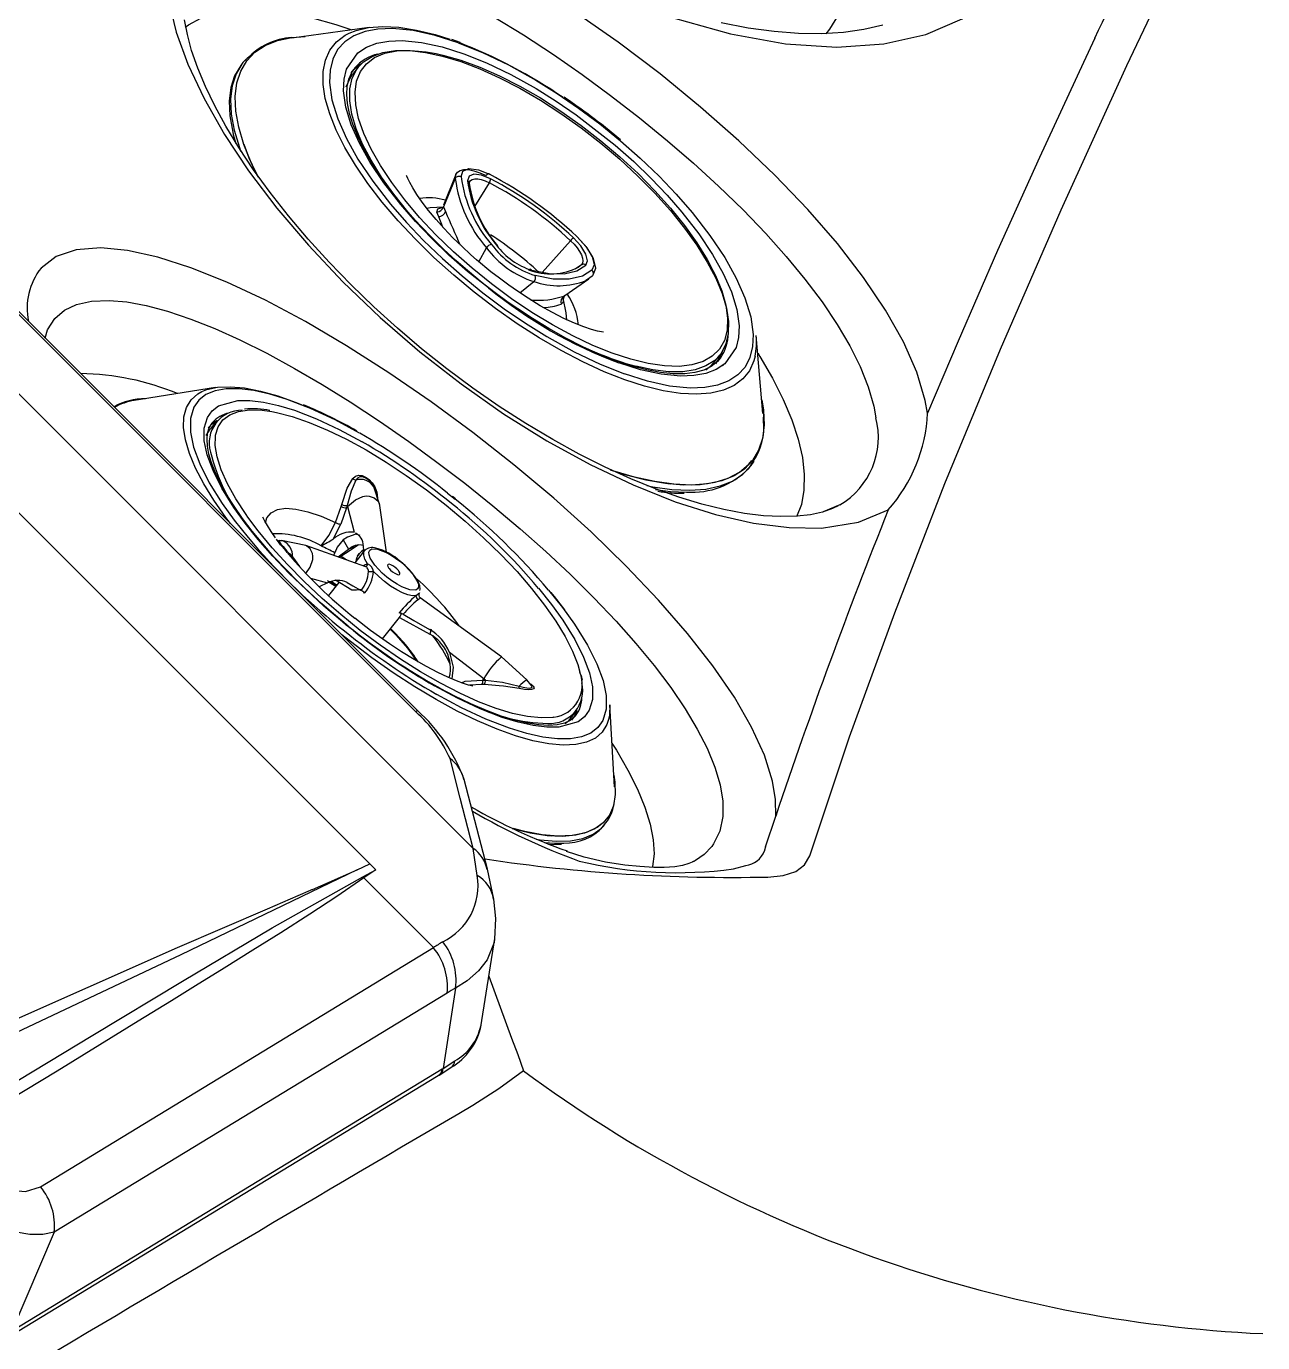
# Model space of a CAD drawing. Extents: x 527 to 611, y 788 to 934.
# Drawn here: x 539.34 to 545.67, y 809.12 to 815.85 of the extents above; entities that cross this region are included whole.
import ezdxf

# ---------------------------------------------------------------- set-up
doc = ezdxf.new("R2010")
doc.units = 0
doc.header["$MEASUREMENT"] = 0
for name, color, linetype in [('1', 4, 'Continuous'), ('BDIM_GREEN', 3, 'Continuous'), ('BDIM_YELLOW', 2, 'Continuous')]:
    doc.layers.add(name, color=color, linetype=linetype)

# ---------------------------------------------------------------- blocks, each defined once
blk = doc.blocks.new('2018 FLAIR')
at = {"layer": '1', "linetype": 'Continuous', "lineweight": 25}
for p, q in [((16.6083, 10.0429), (16.5236, 10.0077)), ((16.229, 8.2962), (16.2804, 8.4523)), ((15.9628, 8.3103), (15.9538, 8.2978)), ((16.2237, 8.2793), (16.2224, 8.2753)), ((16.229, 8.2962), (16.2235, 8.2794)), ((15.8702, 8.2258), (15.8554, 8.2183)), ((16.0641, 8.1835), (16.1272, 8.2008)), ((14.8141, 7.6345), (14.9295, 7.3182))]:
    blk.add_line(p, q, dxfattribs=at)
at = {"layer": '1', "linetype": 'Continuous', "lineweight": 25, "flags": 128}
for points in [[(12.4076, 16.2718), (12.4631, 15.9961), (12.5497, 15.7076), (12.6663, 15.4121), (12.8156, 15.1067), (12.994, 14.8002), (13.1983, 14.4986), (13.4285, 14.2032), (13.681, 13.9186), (13.9511, 13.6503), (14.2366, 13.401), (14.5343, 13.1728), (14.8384, 12.9701), (15.1463, 12.7948), (15.4545, 12.6483), (15.7568, 12.533), (16.0501, 12.4502), (16.331, 12.4001), (16.5936, 12.3831), (16.8327, 12.3995), (17.0476, 12.4478), (17.2334, 12.5268), (17.353, 12.6068), (17.4531, 12.7029)], [(16.8274, 12.4943), (16.7314, 12.4719), (16.6273, 12.4571), (16.5153, 12.4503), (16.3963, 12.4518), (16.2719, 12.4616), (16.1402, 12.48), (16.002, 12.5072)], [(16.483, 13.8729), (16.5291, 13.7644), (16.584, 13.6179), (16.6287, 13.4754), (16.663, 13.3375), (16.6868, 13.2049), (16.6999, 13.0783), (16.7023, 12.9581), (16.694, 12.8451), (16.6749, 12.7397), (16.6453, 12.6425), (16.6051, 12.5539), (16.5547, 12.4743), (16.5362, 12.4504)], [(17.0572, 10.5112), (17.0451, 10.5761), (17.0012, 10.7215), (16.9331, 10.8764), (16.8424, 11.0382), (16.7295, 11.206), (16.5962, 11.3783), (16.4452, 11.5521), (16.2757, 11.7287), (16.0914, 11.9044), (15.8962, 12.0763), (15.689, 12.2453), (15.4746, 12.4076), (15.2571, 12.5602)], [(13.1773, 12.6136), (13.2151, 12.4595), (13.2752, 12.2947), (13.3579, 12.1194), (13.4621, 11.9368), (13.5859, 11.7502), (13.7298, 11.5601), (13.8913, 11.3698), (14.0676, 11.1831), (14.2586, 11.0008), (14.4612, 10.8258), (14.6717, 10.6616), (14.8892, 10.5093), (15.1106, 10.3709), (15.3318, 10.2491), (15.5511, 10.145), (15.7658, 10.0595), (15.9719, 9.9943), (16.1671, 9.9501), (16.3494, 9.9268), (16.5153, 9.9248), (16.7035, 9.9542), (16.8561, 10.0182)], [(16.4542, 8.249), (16.6584, 8.8571), (16.8888, 9.4916), (17.1457, 10.1522), (17.4292, 10.8388), (17.7393, 11.5511), (18.076, 12.289), (18.439, 13.0523)], [(14.8393, 12.5381), (14.9914, 12.4446), (15.1441, 12.3445), (15.2911, 12.2425), (15.4366, 12.1357), (15.5839, 12.0217), (15.7275, 11.9043), (15.8606, 11.7893), (15.9884, 11.6726), (16.1133, 11.5513), (16.2305, 11.4295), (16.3346, 11.3131), (16.43, 11.1975), (16.5182, 11.0802), (16.5955, 10.965), (16.6593, 10.8562), (16.7118, 10.7509), (16.7534, 10.6466), (16.782, 10.5473), (16.7931, 10.4887)], [(16.5998, 10.0389), (16.5703, 10.0239), (16.5192, 10.0062), (16.4584, 9.993), (16.3877, 9.985), (16.3074, 9.983), (16.218, 9.9878), (16.1202, 9.9999), (16.0149, 10.0196), (15.9029, 10.0473), (15.7857, 10.0829), (15.6654, 10.1259), (15.5396, 10.177), (15.4095, 10.2362), (15.276, 10.3032), (15.1403, 10.3776), (15.0035, 10.4591), (14.8669, 10.5468), (14.7318, 10.6402), (14.5993, 10.7384), (14.4704, 10.8406), (14.3465, 10.9459), (14.2267, 11.0545), (14.1102, 11.1673), (13.9978, 11.2833), (13.8907, 11.4013), (13.7899, 11.5203), (13.6966, 11.6388), (13.6116, 11.7554), (13.5356, 11.8688), (13.4692, 11.9779), (13.4127, 12.0816), (13.365, 12.1807), (13.3256, 12.2756), (13.2948, 12.3649), (13.2727, 12.4471), (13.2588, 12.5212)], [(13.2615, 12.4838), (13.279, 12.4963), (13.342, 12.5303), (13.4151, 12.5549), (13.4977, 12.5698), (13.5893, 12.5749), (13.6893, 12.5702), (13.7968, 12.5557), (13.9113, 12.5315), (14.0318, 12.4978), (14.1139, 12.4707)], [(17.9118, 12.4277), (17.9118, 12.4277), (17.8537, 12.3045), (17.6285, 11.8184), (17.4147, 11.3432), (17.2125, 10.879), (17.0572, 10.5112)], [(16.2804, 8.4523), (16.2798, 8.5376), (16.2645, 8.6313), (16.2229, 8.7634), (16.1575, 8.9071), (16.0696, 9.0598), (15.9599, 9.22), (15.8299, 9.3866), (15.6821, 9.5567), (15.5167, 9.7303), (15.3366, 9.9047), (15.1454, 10.077), (14.9426, 10.2474), (14.7325, 10.4127), (14.5191, 10.57), (14.3027, 10.7188), (14.087, 10.8564), (13.8761, 10.9802), (13.6715, 11.089), (13.4753, 11.1813), (13.2913, 11.2552), (13.1218, 11.3093), (12.9673, 11.3435), (12.8306, 11.3569), (12.704, 11.3471), (12.6013, 11.3122), (12.5248, 11.253), (12.5248, 11.253)], [(12.5958, 10.9959), (12.6444, 11.0375), (12.706, 11.0668), (12.783, 11.0842), (12.8727, 11.0881), (12.9627, 11.0803), (13.0615, 11.0622), (13.1719, 11.0328), (13.2902, 10.9929), (13.4126, 10.9442), (13.541, 10.8864), (13.6786, 10.8178), (13.8206, 10.7408), (13.9619, 10.6584), (14.1056, 10.5692), (14.255, 10.4711), (14.4047, 10.3672), (14.5487, 10.2623), (14.6911, 10.1534), (14.8348, 10.0381), (14.9748, 9.9201), (15.1048, 9.805), (15.2293, 9.6888), (15.3507, 9.569), (15.4644, 9.4496), (15.5658, 9.3355), (15.6584, 9.2232), (15.7437, 9.1102), (15.8182, 9.0005), (15.8797, 8.8976), (15.9299, 8.7992), (15.9693, 8.7032), (15.996, 8.6133), (16.0099, 8.5289), (16.0103, 8.4515)], [(12.5457, 10.8958), (12.5585, 10.938), (12.5958, 10.9959)], [(12.5447, 10.8967), (12.5457, 10.9027), (12.5469, 10.9066)], [(16.1885, 10.8195), (16.1996, 10.8018), (16.2646, 10.6903), (16.3192, 10.5822), (16.363, 10.4782), (16.3957, 10.3792), (16.417, 10.2857), (16.4268, 10.1985), (16.4251, 10.1182), (16.4117, 10.0452), (16.3875, 9.9813)], [(15.4433, 8.8257), (15.4662, 8.7893), (15.5253, 8.6872), (15.574, 8.5898), (15.6119, 8.4977), (15.6387, 8.4116), (15.6543, 8.3321), (15.6586, 8.2597), (15.6514, 8.195), (15.6505, 8.1906)], [(16.0103, 8.4515), (15.995, 8.3758), (15.9628, 8.3103)], [(15.9539, 8.2978), (15.9146, 8.2571), (15.8702, 8.2258)], [(15.8451, 8.2138), (15.8364, 8.2098), (15.8043, 8.2007), (15.7648, 8.1943), (15.711, 8.1907), (15.6567, 8.1907), (15.5852, 8.1945), (15.5085, 8.2023), (15.4103, 8.2179), (15.3011, 8.2433), (15.211, 8.2726)], [(15.8658, 8.2233), (15.8618, 8.221), (15.8448, 8.214)], [(16.2398, 8.1415), (16.3194, 8.1492), (16.3826, 8.1701), (16.428, 8.2036), (16.4542, 8.249)], [(14.9295, 7.3183), (14.9617, 7.2342), (14.9915, 7.1511)], [(14.9915, 7.1509), (14.8659, 7.059), (14.733, 6.9744)]]:
    blk.add_lwpolyline(points, dxfattribs=at)
at = {"layer": '1', "linetype": 'Continuous', "lineweight": 25}
for centre, radius, start, end in [((-104.5779, 70.2165), 135.4373, 334.742808, 335.050057), ((12.7869, 11.0474), 0.3331, 141.86829, 191.50304), ((12.7114, 9.3872), 1.3267, 67.36287, 89.30084), ((16.2529, 10.5516), 0.8052, 318.51257, 357.12688), ((16.402, 10.3896), 0.4035, 300.74618, 14.21711), ((43.7977, -0.7755), 29.0233, 158.16728, 161.46122), ((16.2027, 11.0721), 2.9669, 240.113, 250.54034), ((16.4657, 11.4808), 3.4685, 239.97223, 249.945), ((16.1135, 8.3164), 0.1164, 276.76729, 339.3018), ((16.0533, 16.5897), 8.4502, 261.4364, 271.26445), ((15.7741, 10.2955), 2.1319, 256.494, 277.81822), ((19.092, 12.7007), 6.9003, 233.54017, 267.32491), ((210.7965, -327.9944), 388.1301, 120.341246, 120.741385)]:
    blk.add_arc(centre, radius, start, end, dxfattribs=at)
at = {"layer": 'BDIM_GREEN', "linetype": 'Continuous', "lineweight": 25}
for p, q in [((8.2879, 14.7339), (14.734, 8.2879)), ((8.9851, 14.4414), (14.4415, 8.9851)), ((14.4489, 8.9925), (8.9925, 14.4489)), ((8.2081, 14.205), (14.205, 8.2081)), ((14.2027, 12.4831), (13.807, 12.4277)), ((14.6666, 12.4065), (14.6246, 12.4218)), ((13.5785, 12.3238), (13.5569, 12.3036)), ((13.5743, 12.3233), (13.5569, 12.3036)), ((13.5569, 12.3036), (13.5492, 12.2938)), ((14.1468, 12.2797), (14.1177, 12.2432)), ((15.4866, 11.9083), (15.4106, 11.971)), ((13.5614, 11.8871), (13.5664, 11.8726)), ((14.6457, 11.7313), (14.5818, 11.5741)), ((14.6424, 11.7106), (14.5825, 11.566)), ((14.7138, 11.6877), (14.7168, 11.6961)), ((14.5575, 11.5151), (14.548, 11.5397)), ((14.5825, 11.566), (14.5924, 11.5417)), ((14.8124, 11.1521), (14.7601, 11.1929)), ((15.2026, 11.1125), (15.3254, 11.1989)), ((15.1982, 11.1062), (15.203, 11.1129)), ((15.1948, 11.0787), (15.1831, 11.0692)), ((16.2155, 10.5109), (16.1807, 10.9089)), ((15.966, 10.7722), (15.995, 10.8087)), ((15.9977, 10.7933), (15.9932, 10.7874)), ((16.0167, 10.7617), (16.0082, 10.7544)), ((13.4162, 10.6429), (13.0015, 10.5764)), ((16.2189, 10.473), (16.2193, 10.5123)), ((13.419, 10.4673), (13.3889, 10.4299)), ((13.3983, 10.4605), (13.4013, 10.4641)), ((16.1429, 10.2295), (16.1506, 10.2392)), ((16.1506, 10.2392), (16.1626, 10.2599)), ((14.224, 10.1381), (14.213, 10.1542)), ((14.256, 10.041), (14.2258, 10.1352)), ((15.7286, 10.1518), (15.7438, 10.1501)), ((14.0305, 9.9529), (14.059, 10.0341)), ((14.0859, 10.0287), (14.0569, 9.9449)), ((14.059, 10.0341), (14.0624, 10.0454)), ((14.0894, 10.0403), (14.0859, 10.0287)), ((14.0859, 10.0287), (14.0911, 10.0341)), ((14.0894, 10.0403), (14.0911, 10.0341)), ((14.0911, 10.0341), (14.1261, 9.9037)), ((14.2906, 9.8015), (14.2561, 10.0406)), ((14.6435, 10.0743), (14.6284, 10.0866)), ((14.0181, 9.8684), (14.0569, 9.9449)), ((13.7607, 9.8591), (13.7419, 9.8597)), ((13.8783, 9.8352), (13.7533, 9.8605)), ((14.1848, 9.727), (13.8785, 9.8352)), ((14.0697, 9.8639), (14.0958, 9.8172)), ((14.1304, 9.8293), (14.0958, 9.8172)), ((14.1304, 9.8293), (14.1467, 9.8388)), ((14.1714, 9.835), (14.174, 9.8042)), ((14.0222, 9.7844), (14.0264, 9.798)), ((14.0429, 9.7771), (14.0958, 9.8172)), ((14.0569, 9.7806), (14.0481, 9.7753)), ((14.1783, 9.8095), (14.1281, 9.747)), ((14.1494, 9.7943), (14.1412, 9.7815)), ((14.1885, 9.7285), (14.1885, 9.7278)), ((13.9896, 9.6447), (13.9471, 9.6243)), ((14.0477, 9.6471), (13.994, 9.5804)), ((14.0311, 9.6264), (13.9976, 9.6466)), ((14.0327, 9.635), (14.0091, 9.6493)), ((14.1144, 9.6066), (14.0294, 9.6581)), ((14.8781, 9.266), (14.4635, 9.5684)), ((14.1214, 9.4005), (14.085, 9.4293)), ((14.2702, 9.3583), (14.3581, 9.4677)), ((14.3577, 9.4679), (14.5127, 9.3826)), ((14.5187, 9.4078), (14.5127, 9.3826)), ((14.7881, 9.1543), (14.6128, 9.2894)), ((15.0074, 9.1496), (14.8781, 9.266)), ((14.7836, 9.1479), (14.7881, 9.1543)), ((14.7964, 9.1478), (14.7881, 9.1543)), ((15.031, 9.1217), (15.0074, 9.1496)), ((15.292, 9.1479), (15.2875, 9.1717)), ((14.6933, 9.1416), (14.7836, 9.1479)), ((14.7911, 9.1256), (14.7787, 9.1257)), ((14.7836, 9.1479), (14.7964, 9.1478)), ((15.4561, 8.6028), (15.432, 9.022)), ((14.4463, 8.9899), (14.4468, 8.9904)), ((15.2298, 8.9497), (15.2599, 8.9871)), ((14.8064, 8.1818), (14.6881, 8.64)), ((15.3987, 8.3995), (15.4067, 8.4095)), ((15.4023, 8.4042), (15.4067, 8.4095)), ((15.1191, 8.3536), (15.1358, 8.3524)), ((14.7547, 8.1495), (14.734, 8.2879)), ((14.141, 8.1788), (14.205, 8.2081)), ((14.205, 8.2081), (14.2357, 8.1774)), ((14.1703, 8.1417), (14.2357, 8.1774)), ((14.2357, 8.1774), (14.1741, 8.1371)), ((14.8393, 8.0281), (14.8066, 8.1809)), ((14.5307, 7.7805), (14.1741, 8.1371)), ((14.7731, 7.3767), (14.8448, 7.8275)), ((12.5222, 6.5586), (14.5307, 7.7805)), ((14.6007, 7.5487), (12.5922, 6.3268)), ((14.6436, 7.5736), (14.5804, 7.1638)), ((14.5804, 7.1638), (14.6393, 7.2016)), ((12.3866, 5.8291), (14.5759, 7.161)), ((14.5597, 7.1296), (14.6198, 7.1679)), ((14.5759, 7.161), (14.5804, 7.1638)), ((12.3657, 5.7949), (14.555, 7.1268)), ((14.5551, 7.1268), (14.5597, 7.1296)), ((12.5922, 6.3268), (12.3775, 5.8236))]:
    blk.add_line(p, q, dxfattribs=at)
at = {"layer": 'BDIM_GREEN', "linetype": 'Continuous', "lineweight": 25, "flags": 128}
for points in [[(14.6578, 12.4048), (14.5397, 12.442), (14.4264, 12.4666), (14.3208, 12.477), (14.247, 12.4744), (14.1817, 12.4625), (14.1245, 12.4408), (14.0775, 12.4097), (14.0411, 12.3696), (14.0159, 12.3209), (14.0021, 12.2653), (13.9994, 12.2025), (14.0121, 12.1126), (14.0415, 12.0164), (14.0857, 11.9161), (14.1448, 11.8105), (14.2202, 11.6977), (14.312, 11.5795), (14.3927, 11.4868), (14.4805, 11.3947), (14.5764, 11.3025), (14.6778, 11.213), (14.7834, 11.1272), (14.8923, 11.0459), (15.0008, 10.9717), (15.1102, 10.9034), (15.2495, 10.8258), (15.3825, 10.7621), (15.5068, 10.7124)], [(14.0998, 12.4536), (14.1351, 12.4677), (14.1995, 12.4827), (14.2728, 12.488), (14.3544, 12.4837), (14.4434, 12.4698), (14.5388, 12.4465), (14.6149, 12.4226)], [(13.6325, 11.7235), (13.5994, 11.7923), (13.562, 11.8853), (13.5358, 11.9732), (13.521, 12.0553), (13.5177, 12.1309), (13.5259, 12.1994), (13.5456, 12.2601), (13.5765, 12.3125), (13.6185, 12.3562), (13.6712, 12.3908), (13.7341, 12.416), (13.8067, 12.4317), (13.8753, 12.4373)], [(14.6578, 12.4048), (14.7822, 12.355), (14.9151, 12.2913), (15.0545, 12.2138), (15.1638, 12.1455), (15.2724, 12.0712), (15.3812, 11.99), (15.4869, 11.9042), (15.5882, 11.8146), (15.6842, 11.7224), (15.772, 11.6304), (15.8527, 11.5377), (15.9444, 11.4194), (16.0199, 11.3067), (16.0789, 11.2011), (16.1232, 11.1008), (16.1526, 11.0045), (16.1652, 10.9147), (16.1625, 10.8519), (16.1488, 10.7963), (16.1235, 10.7475), (16.0872, 10.7074), (16.0402, 10.6764), (15.983, 10.6547), (15.9177, 10.6428), (15.8439, 10.6402), (15.7382, 10.6505), (15.6249, 10.6752), (15.5068, 10.7124)], [(14.1468, 12.2797), (14.1731, 12.3067), (14.2178, 12.3354), (14.2725, 12.3548), (14.3366, 12.3647), (14.4093, 12.365), (14.4897, 12.3557), (14.577, 12.3368), (14.67, 12.3087), (14.7678, 12.2716), (14.8691, 12.2259), (14.9727, 12.1723), (15.0776, 12.1113), (15.1823, 12.0437), (15.2857, 11.9702), (15.3867, 11.8917), (15.4839, 11.8091), (15.5762, 11.7235), (15.6627, 11.6357), (15.7422, 11.5469), (15.8138, 11.458), (15.8768, 11.3701), (15.9302, 11.2843), (15.9736, 11.2015), (16.0065, 11.1228), (16.0283, 11.049), (16.0389, 10.981), (16.0382, 10.9196), (16.0262, 10.8655), (16.0029, 10.8194), (15.995, 10.8087)], [(14.5446, 12.3496), (14.5793, 12.3417), (14.6714, 12.3153), (14.7684, 12.2797), (14.8693, 12.2353), (14.9727, 12.1828), (15.0774, 12.1226), (15.1822, 12.0556), (15.2858, 11.9825), (15.3869, 11.9043), (15.4844, 11.822), (15.5769, 11.7364), (15.6634, 11.6486), (15.7429, 11.5598), (15.8144, 11.4709), (15.8769, 11.3831), (15.9299, 11.2974), (15.9597, 11.2415)], [(14.6861, 12.3484), (14.8022, 12.302), (14.9262, 12.2425), (15.0563, 12.1702), (15.1584, 12.1064), (15.2597, 12.0371), (15.4599, 11.8811), (15.5545, 11.7976), (15.6441, 11.7115), (15.726, 11.6256), (15.8014, 11.5391), (15.887, 11.4287), (15.9575, 11.3235), (16.0126, 11.2249), (16.0539, 11.1313), (16.0813, 11.0414), (16.0931, 10.9576), (16.0906, 10.8989), (16.0778, 10.8471), (16.0203, 10.7641), (15.9764, 10.7351), (15.923, 10.7149), (15.8621, 10.7037), (15.7932, 10.7013), (15.6946, 10.711), (15.5888, 10.734), (15.4786, 10.7687)], [(13.5492, 12.2938), (13.5455, 12.2891), (13.5143, 12.2364), (13.4945, 12.1754), (13.4863, 12.1065), (13.4896, 12.0305), (13.5045, 11.9479), (13.5075, 11.9361)], [(14.0843, 12.1798), (14.1066, 12.2276), (14.1177, 12.2432)], [(14.7798, 11.1785), (14.6823, 11.2595), (14.6446, 11.2927), (14.5838, 11.3487), (14.5237, 11.4074), (14.4629, 11.4706), (14.4037, 11.5364), (14.3476, 11.6037), (14.2956, 11.6715), (14.2484, 11.7388), (14.2069, 11.8049), (14.1712, 11.869), (14.1419, 11.9304), (14.1189, 11.9886), (14.1024, 12.0432), (14.0922, 12.0936), (14.0882, 12.1397), (14.0902, 12.1815), (14.0982, 12.2192), (14.113, 12.2533), (14.1286, 12.274)], [(13.5664, 11.8726), (13.5877, 11.8161), (13.6273, 11.7287)], [(15.3997, 10.9253), (15.4, 10.9253), (15.3901, 10.9268), (15.3698, 10.9311), (15.3396, 10.9395), (15.3001, 10.9528), (15.2526, 10.9716), (15.1982, 10.9962), (15.1388, 11.0263), (15.0765, 11.0612), (15.0149, 11.0989), (14.9597, 11.1353), (14.9169, 11.1652), (14.8678, 11.2014), (14.8247, 11.2349), (14.751, 11.296), (14.7219, 11.3217), (14.6756, 11.3645), (14.6304, 11.4087), (14.5858, 11.4553), (14.544, 11.5022), (14.5062, 11.5479), (14.4734, 11.5909), (14.4463, 11.63), (14.4251, 11.6637), (14.4098, 11.6912), (14.3999, 11.7114), (14.3949, 11.7235), (14.3938, 11.7265)], [(14.6457, 11.7313), (14.6532, 11.7429), (14.6671, 11.7523), (14.6862, 11.7569), (14.7099, 11.7564), (14.7374, 11.7509), (14.7679, 11.7405), (14.8003, 11.7256)], [(14.6721, 11.7191), (14.6814, 11.7479), (14.7124, 11.7615), (14.7611, 11.7555), (14.817, 11.7328)], [(14.8224, 11.7101), (14.7773, 11.7283), (14.738, 11.7332), (14.713, 11.7222), (14.7056, 11.699)], [(14.8003, 11.7256), (14.8028, 11.7292), (14.8054, 11.7322), (14.808, 11.7345), (14.8106, 11.736), (14.8128, 11.7366), (14.8147, 11.7362), (14.8161, 11.7349), (14.817, 11.7328)], [(14.5822, 11.5638), (14.5146, 11.5607), (14.4978, 11.5575)], [(15.2315, 11.3933), (15.2497, 11.3749), (15.2654, 11.3562), (15.2782, 11.3379), (15.2875, 11.3204), (15.2932, 11.3044), (15.2951, 11.2904), (15.293, 11.2787), (15.2871, 11.2699)], [(15.31, 11.2682), (15.319, 11.2904), (15.3105, 11.3251), (15.2846, 11.3668), (15.2474, 11.4071)], [(15.2637, 11.4144), (15.3097, 11.3644), (15.3419, 11.3127), (15.3524, 11.2696), (15.3413, 11.2422)], [(15.3475, 11.2194), (15.3605, 11.2534), (15.3495, 11.3015), (15.3165, 11.3574), (15.2662, 11.4137)], [(15.0332, 11.2419), (15.1217, 11.2254), (15.1996, 11.2242), (15.2631, 11.2388), (15.31, 11.2682)], [(15.3413, 11.2422), (15.292, 11.2113), (15.2252, 11.1959), (15.1434, 11.1972), (15.0503, 11.2146)], [(15.9959, 10.7931), (15.9827, 10.7756), (15.9506, 10.75), (15.9122, 10.7316), (15.8673, 10.7193), (15.8155, 10.713), (15.7569, 10.713), (15.692, 10.7195), (15.6212, 10.7327), (15.5452, 10.7526), (15.4649, 10.7791), (15.381, 10.8121), (15.2947, 10.851), (15.2073, 10.8954), (15.1203, 10.9441), (15.0372, 10.9949), (14.9618, 11.0444), (14.9068, 11.0828), (14.8457, 11.1275), (14.7798, 11.1785)], [(15.3417, 11.2122), (15.3185, 11.1943), (15.3105, 11.1896)], [(15.212, 10.9871), (15.2095, 11.0239), (15.1934, 11.0999)], [(15.966, 10.7722), (15.9424, 10.7476), (15.9225, 10.7323)], [(15.9752, 10.7648), (15.9985, 10.8024), (16.0087, 10.8284)], [(13.3476, 10.6223), (13.3721, 10.6322), (13.4273, 10.6444), (13.4918, 10.6473), (13.565, 10.6408), (13.6462, 10.6249), (13.7346, 10.5998), (13.8292, 10.5659), (13.8549, 10.5556)], [(16.2095, 10.5796), (16.2179, 10.5268), (16.2212, 10.4512), (16.213, 10.3828), (16.1933, 10.3221), (16.1623, 10.2697), (16.1203, 10.226), (16.0676, 10.1913), (16.0047, 10.1661), (15.9322, 10.1505), (15.8505, 10.1446), (15.7605, 10.1485), (15.6629, 10.1621), (15.5585, 10.1853), (15.4482, 10.218), (15.4407, 10.2205)], [(13.7043, 10.5198), (13.7279, 10.5153), (13.8086, 10.4944), (13.8958, 10.4644), (13.9887, 10.4256), (14.0859, 10.3785), (14.1863, 10.3237), (14.2887, 10.2618), (14.3919, 10.1936), (14.4946, 10.1199), (14.5955, 10.0417), (14.6935, 9.9597), (14.7873, 9.8752), (14.8758, 9.789), (14.958, 9.7022), (15.0328, 9.616), (15.0993, 9.5312), (15.1567, 9.449), (15.2044, 9.3704), (15.2417, 9.2962), (15.2682, 9.2275), (15.279, 9.1879)], [(13.3695, 10.397), (13.3769, 10.4121), (13.3889, 10.4299)], [(14.0953, 9.4235), (13.9973, 9.5051), (13.9594, 9.5383), (13.8982, 9.594), (13.8375, 9.652), (13.7758, 9.714), (13.7156, 9.7783), (13.6581, 9.8436), (13.6044, 9.9089), (13.5554, 9.9734), (13.5117, 10.0362), (13.4736, 10.0966), (13.4417, 10.154), (13.4159, 10.2078), (13.3964, 10.2576), (13.3829, 10.3029), (13.3753, 10.3436), (13.3732, 10.3794), (13.3762, 10.4104), (13.3844, 10.4373), (13.3991, 10.4614), (13.4009, 10.4629)], [(13.4245, 10.4738), (13.3945, 10.4529), (13.3797, 10.4373)], [(13.5823, 9.9804), (13.573, 9.9936), (13.5203, 10.0741), (13.4778, 10.1507), (13.4459, 10.2222), (13.4249, 10.2879), (13.4152, 10.347), (13.4158, 10.3903)], [(15.4338, 10.2222), (15.5092, 10.1985), (15.616, 10.1712), (15.7164, 10.1534), (15.8096, 10.1454), (15.8948, 10.1471), (15.9712, 10.1585), (16.0382, 10.1796), (16.0953, 10.2102), (16.1418, 10.2499), (16.1586, 10.2699)], [(16.1506, 10.2392), (16.1543, 10.244), (16.17, 10.2671)], [(14.0624, 10.0454), (14.0901, 10.1285), (14.1183, 10.1786)], [(14.1345, 10.1701), (14.1107, 10.1134), (14.0894, 10.0403)], [(14.1183, 10.1786), (14.133, 10.1905), (14.1492, 10.1952), (14.166, 10.1934), (14.1841, 10.1856), (14.2019, 10.173), (14.2174, 10.1564), (14.2309, 10.1346), (14.2408, 10.1088)], [(14.2183, 10.1464), (14.2158, 10.1508), (14.214, 10.153)], [(13.723, 9.8755), (13.7004, 9.908), (13.6819, 9.9372), (13.6693, 9.9593), (13.662, 9.9736), (13.6594, 9.9796), (13.6596, 9.9791)], [(15.1456, 8.9579), (15.141, 8.9573), (15.0809, 8.9544), (15.0119, 8.9612), (14.9348, 8.9774), (14.8507, 9.0028), (14.7605, 9.0373), (14.6654, 9.0803), (14.5664, 9.1313), (14.4648, 9.1898), (14.3619, 9.2549), (14.2588, 9.3259), (14.1568, 9.402), (14.0572, 9.4822), (13.9612, 9.5656), (13.8699, 9.6511), (13.7844, 9.7377), (13.7058, 9.8244), (13.635, 9.91)], [(13.9565, 9.8339), (13.9966, 9.887), (14.0305, 9.9529)], [(14.1568, 9.8861), (14.1334, 9.893), (14.0919, 9.8787), (14.0697, 9.8639)], [(13.749, 9.8398), (13.7384, 9.8536), (13.7315, 9.8632), (13.728, 9.8685), (13.728, 9.8684)], [(13.7424, 9.8611), (13.7389, 9.8602), (13.7386, 9.859)], [(13.7422, 9.861), (13.7419, 9.861), (13.7419, 9.8597)], [(13.7606, 9.8588), (13.7577, 9.8599), (13.7447, 9.8602)], [(13.749, 9.8398), (13.7517, 9.8381), (13.7554, 9.8376)], [(14.0697, 9.8639), (14.0388, 9.8271), (14.0264, 9.798)], [(14.0569, 9.7806), (14.1057, 9.8116), (14.1304, 9.8293)], [(14.0958, 9.8172), (14.1149, 9.8299), (14.1329, 9.8379), (14.1492, 9.8412), (14.1634, 9.8397), (14.1706, 9.8365)], [(14.1758, 9.8147), (14.1644, 9.8066), (14.1504, 9.7929)], [(14.4108, 9.6083), (14.3695, 9.6237), (14.3446, 9.6373), (14.3184, 9.6544), (14.2927, 9.674), (14.2689, 9.6947), (14.2316, 9.7347), (14.2079, 9.7717), (14.202, 9.7884), (14.2013, 9.8023), (14.2059, 9.8124), (14.2155, 9.8182), (14.2451, 9.8175)], [(14.2451, 9.8175), (14.2864, 9.8021), (14.3113, 9.7885), (14.3375, 9.7714), (14.3633, 9.7519), (14.387, 9.7311), (14.4243, 9.6911), (14.448, 9.6541), (14.4539, 9.6374), (14.4547, 9.6235), (14.45, 9.6134), (14.4404, 9.6076), (14.4108, 9.6083)], [(14.4612, 9.6052), (14.463, 9.6117), (14.4608, 9.6301), (14.4511, 9.6543), (14.4365, 9.6776), (14.4206, 9.698), (14.4054, 9.7147), (14.3859, 9.7338), (14.3616, 9.7547)], [(14.4415, 9.5796), (14.4234, 9.5786), (14.4002, 9.5833), (14.3729, 9.5935), (14.3428, 9.6088), (14.3115, 9.6285), (14.2804, 9.6515), (14.2511, 9.6768), (14.2249, 9.7032)], [(14.3039, 9.7184), (14.3121, 9.7094), (14.3221, 9.7008), (14.3328, 9.6936), (14.3429, 9.6886), (14.3513, 9.6863), (14.3571, 9.687), (14.3596, 9.6906), (14.3586, 9.6968), (14.3541, 9.7047), (14.352, 9.7075), (14.3438, 9.7164), (14.3338, 9.725), (14.3232, 9.7322), (14.313, 9.7372), (14.3046, 9.7395), (14.2988, 9.7388), (14.2963, 9.7352), (14.2973, 9.729), (14.3018, 9.7211), (14.3039, 9.7184)], [(14.0902, 9.6467), (14.1192, 9.6301), (14.1614, 9.6064)], [(14.4415, 9.5796), (14.4493, 9.5858), (14.4543, 9.5901), (14.4572, 9.5921), (14.4572, 9.5921)], [(15.203, 9.5068), (15.1495, 9.5757), (15.1329, 9.5954)], [(14.732, 9.1172), (14.7321, 9.1172), (14.7267, 9.1182), (14.7108, 9.1222), (14.6848, 9.1303), (14.6492, 9.1434), (14.6049, 9.1621), (14.5529, 9.1867), (14.4948, 9.217), (14.4324, 9.2526), (14.3682, 9.2922), (14.3066, 9.3329), (14.2549, 9.369), (14.2096, 9.4021), (14.1285, 9.4649)], [(14.3762, 9.4839), (14.4306, 9.4526), (14.5103, 9.4072)], [(14.6128, 9.2894), (14.6308, 9.2136), (14.6252, 9.1535)], [(15.2571, 8.9648), (15.257, 8.9646), (15.2298, 8.9414), (15.2002, 8.9281), (15.1638, 8.9196), (15.1201, 8.9164), (15.0692, 8.9189), (15.0114, 8.9275), (14.9472, 8.9425), (14.8771, 8.9639), (14.802, 8.9917), (14.7226, 9.0257), (14.64, 9.0656), (14.5647, 9.1057)], [(14.7964, 9.1478), (14.8837, 9.1376), (14.9685, 9.1174)], [(14.9693, 9.1045), (14.8893, 9.1175), (14.8673, 9.1193)], [(15.432, 9.022), (15.43, 8.969), (15.4257, 8.9471)], [(15.2298, 8.9497), (15.2142, 8.9334), (15.2035, 8.9248)], [(15.239, 8.9423), (15.2522, 8.962), (15.265, 8.9939)], [(14.734, 8.2879), (14.6676, 8.5446), (14.6155, 8.7464)], [(15.4527, 8.6612), (15.458, 8.6266), (15.4601, 8.5624), (15.4509, 8.5058), (15.4304, 8.4575), (15.3988, 8.4178), (15.3564, 8.387), (15.3036, 8.3655), (15.2408, 8.3533), (15.1684, 8.3507), (15.0873, 8.3577), (14.998, 8.374), (14.9377, 8.3892)], [(14.9328, 8.39), (15.0255, 8.3677), (15.112, 8.3545), (15.1901, 8.3508), (15.2592, 8.3566), (15.3187, 8.3718), (15.368, 8.3964), (15.3917, 8.4148)], [(15.1237, 8.3089), (15.1448, 8.3076), (15.1847, 8.3089)], [(12.3078, 7.3758), (13.2221, 7.7805), (13.682, 7.9789), (13.8386, 8.0464), (13.9015, 8.0735), (13.9099, 8.0772), (13.9107, 8.0775), (13.9111, 8.0777), (13.9114, 8.0778), (13.912, 8.0781), (14.1409, 8.1789)], [(12.3328, 7.0566), (12.7902, 7.3335), (13.2476, 7.6092), (13.7055, 7.8818), (14.1703, 8.1417)], [(14.1411, 8.1786), (13.2398, 7.7438), (12.3349, 7.3164)], [(14.1741, 8.1371), (14.0376, 8.0426), (13.8989, 7.9518), (13.7498, 7.8566), (13.6079, 7.7673), (13.4609, 7.6756), (13.3147, 7.585), (13.1921, 7.5093), (13.0213, 7.4042), (12.8261, 7.2843), (12.6065, 7.1497), (12.3624, 7.0004)], [(14.8444, 7.8247), (14.8499, 7.9289), (14.8391, 8.0289)], [(12.1785, 6.6497), (12.2626, 6.5836), (12.3553, 6.5432), (12.4456, 6.5343), (12.5222, 6.5586)], [(12.5922, 6.3268), (12.5337, 6.3147), (12.4675, 6.3152), (12.397, 6.3265), (12.3243, 6.3472), (12.1783, 6.4133), (12.0381, 6.5093)]]:
    blk.add_lwpolyline(points, dxfattribs=at)
at = {"layer": 'BDIM_GREEN', "linetype": 'Continuous', "lineweight": 25}
for centre, radius, start, end in [((13.8322, 12.0825), 0.35, 94.1909, 136.44178), ((13.7057, 9.9538), 2.6318, 55.58039, 68.78308), ((14.2632, 12.1261), 0.1986, 120.35519, 141.20376), ((13.421, 9.4778), 3.1897, 51.41026, 56.13524), ((14.7956, 12.3234), 1.3091, 199.46615, 207.44203), ((14.6611, 11.7013), 0.0209, 58.16805, 153.45437), ((15.3189, 11.8025), 0.6827, 187.72985, 220.74533), ((15.3337, 11.8089), 0.6676, 187.73035, 220.74483), ((14.7901, 11.7076), 0.0324, 324.85151, 4.2743), ((13.8821, 9.9485), 2.0144, 46.69606, 62.34651), ((13.9328, 10.0123), 1.9167, 46.69606, 62.34651), ((15.3351, 11.7844), 0.6353, 187.73035, 220.74483), ((15.3257, 11.7709), 0.6175, 187.7466, 220.87139), ((13.9481, 10.0315), 1.8712, 46.69649, 62.34607), ((14.5447, 11.5799), 0.0403, 274.76771, 339.94585), ((14.5536, 11.5565), 0.0416, 275.39309, 339.21533), ((14.8292, 11.3417), 0.0314, 92.37833, 151.17532), ((15.1918, 11.6483), 0.4562, 217.10025, 251.94232), ((15.1472, 11.5917), 0.3679, 217.10025, 251.94232), ((15.2804, 11.3532), 0.0632, 121.45586, 140.70488), ((15.1988, 11.6574), 0.498, 217.12237, 251.92019), ((15.1295, 11.535), 0.3119, 248.82446, 297.2551), ((15.0243, 11.237), 0.0101, 29.2424, 107.13463), ((15.2974, 11.254), 0.0189, 48.45085, 123.20771), ((15.0279, 11.2032), 0.0252, 310.37206, 26.86887), ((15.3321, 11.2258), 0.0167, 305.22681, 337.17451), ((15.2205, 11.0785), 0.0386, 125.32565, 193.98833), ((15.8198, 10.8744), 0.3626, 348.56476, 5.46587), ((13.0557, 10.2612), 0.3245, 89.36888, 119.25883), ((13.0458, 10.2812), 0.2985, 98.5207, 119.26723), ((13.5523, 10.3593), 0.1679, 89.6547, 195.95527), ((13.6052, 10.1118), 0.4229, 77.70526, 95.38015), ((13.0038, 8.4558), 2.2692, 59.96297, 67.65002), ((15.9083, 10.4411), 0.3122, 324.52933, 5.86299), ((12.4351, 7.406), 3.4605, 51.22104, 60.22326), ((15.8519, 10.5154), 0.4079, 266.16902, 315.51397), ((14.1368, 10.1941), 0.0241, 219.83841, 264.60667), ((14.2395, 10.1155), 0.00678, 192.17983, 281.04319), ((15.8017, 10.8052), 0.7026, 259.89274, 270.93992), ((14.0796, 10.0666), 0.0384, 237.53206, 279.42361), ((14.0824, 10.077), 0.0373, 237.58381, 280.74516), ((12.6997, 7.6297), 3.0915, 39.99608, 51.52788), ((12.563, 7.4597), 3.3389, 40.04263, 51.48559), ((14.1112, 9.7667), 0.1379, 83.79803, 132.47794), ((14.0578, 9.9951), 0.0502, 237.08882, 269.0263), ((14.1009, 9.8363), 0.0705, 358.88815, 62.76469), ((16.0999, 11.9789), 3.279, 220.61229, 231.88434), ((15.6105, 11.3369), 2.3888, 218.80728, 220.05378), ((14.6101, 10.5632), 1.1212, 220.32615, 224.45941), ((13.0644, 11.4991), 1.8892, 298.18044, 300.32075), ((13.429, 8.722), 1.2306, 60.96122, 64.61894), ((14.2176, 9.7736), 0.0522, 68.25535, 136.84615), ((14.1619, 9.5345), 0.2972, 47.80576, 75.39145), ((15.6345, 11.3687), 2.4274, 220.26434, 231.65491), ((14.2172, 9.7409), 0.0847, 142.04751, 171.21132), ((14.0386, 9.7088), 0.1599, 320.15349, 357.61614), ((14.1793, 9.71), 0.0178, 40.65568, 93.76735), ((14.0348, 9.7182), 0.1906, 318.8501, 355.46703), ((14.1707, 9.692), 0.0553, 11.67311, 65.09797), ((14.2026, 9.9488), 0.2467, 269.01894, 275.1879), ((14.042, 9.5404), 0.1166, 65.58001, 116.68344), ((14.105, 9.5185), 0.1045, 45.34195, 57.32148), ((14.9344, 9.0141), 0.7502, 131.06982, 140.46387), ((14.7602, 9.1679), 0.4973, 128.35982, 140.545), ((14.4681, 9.5786), 0.0265, 177.78771, 231.57155), ((14.4743, 9.5837), 0.0187, 145.42606, 235.00447), ((14.3472, 9.4379), 0.0544, 57.75205, 80.83852), ((16.1732, 11.9872), 3.3, 230.974, 240.82866), ((13.6365, 8.7053), 0.9767, 33.23537, 46.22582), ((14.3899, 9.1989), 0.2406, 22.09334, 59.9662), ((14.4166, 9.2059), 0.2011, 347.94005, 61.46916), ((14.7549, 9.1427), 0.0292, 324.45729, 10.2331), ((14.7667, 9.1431), 0.03, 324.24072, 8.85177), ((14.9954, 9.1125), 0.0273, 169.69521, 197.06335), ((15.1253, 9.0948), 0.1685, 266.86938, 13.66089), ((13.9653, 8.4551), 0.7125, 24.1311, 48.05561), ((13.8463, 8.3263), 0.8983, 20.37647, 47.86952), ((15.25, 8.5438), 0.2056, 317.09641, 352.68515), ((15.2034, 8.5815), 0.267, 268.65005, 317.03759), ((14.3086, 8.2519), 0.1769, 218.54705, 220.4841), ((14.4409, 8.0971), 0.3181, 295.61023, 9.48431), ((14.3357, 7.6161), 0.3108, 352.14511, 38.65156), ((14.2884, 7.5808), 0.3139, 354.12798, 39.489), ((14.4604, 7.445), 0.3197, 299.89648, 349.04426), ((12.28, 6.359), 0.3139, 354.12798, 39.489)]:
    blk.add_arc(centre, radius, start, end, dxfattribs=at)
for centre, major_axis, ratio, start_param, end_param in [((14.2005, 9.5544), (0.2179, -0.0069), 0.24783, 1.760824, 1.984917), ((14.2005, 9.5544), (0.1603, -0.0808), 0.625815, 6.225566, 6.449659), ((14.2557, 6.0555), (0.9507, 1.8507), 0.433377, 0.607543, 0.647072), ((14.4507, 5.9488), (0.7368, 1.6949), 0.480619, 0.558719, 0.598248)]:
    blk.add_ellipse(centre, major_axis=major_axis, ratio=ratio, start_param=start_param, end_param=end_param, dxfattribs=at)
at = {"layer": 'BDIM_YELLOW', "linetype": 'Continuous', "lineweight": 25}
for p, q in [((13.5075, 11.9361), (13.5205, 11.8906)), ((14.7424, 11.5688), (14.8166, 11.689)), ((14.5842, 11.5731), (14.5825, 11.566)), ((14.5796, 11.4623), (14.5575, 11.5151)), ((15.2315, 11.3933), (15.087, 11.2301)), ((14.7632, 11.286), (14.8017, 11.3569)), ((15.2871, 11.2699), (15.2555, 11.2477)), ((15.2871, 11.2699), (15.2723, 11.2578)), ((14.972, 11.1272), (15.0442, 11.184)), ((15.1982, 11.11), (15.2021, 11.1132)), ((14.2408, 10.1088), (14.2443, 10.0775)), ((14.6025, 10.1037), (14.6422, 10.0722)), ((13.635, 9.91), (13.5823, 9.9804)), ((14.1758, 9.8147), (14.1667, 9.795)), ((13.9016, 9.6691), (13.9896, 9.6447)), ((14.6736, 9.1344), (14.6933, 9.1416)), ((14.7787, 9.1257), (14.7147, 9.1212)), ((14.8673, 9.1193), (14.7911, 9.1256)), ((14.4415, 8.9851), (14.4463, 8.9899))]:
    blk.add_line(p, q, dxfattribs=at)
at = {"layer": 'BDIM_YELLOW', "linetype": 'Continuous', "lineweight": 25, "flags": 128}
for points in [[(16.1751, 10.8025), (16.1691, 10.7798), (16.1462, 10.729), (16.1123, 10.6866), (16.0677, 10.653), (16.013, 10.6286), (15.9486, 10.6137), (15.8753, 10.6083), (15.7937, 10.6126), (15.7047, 10.6265), (15.6093, 10.6499), (15.5084, 10.6824), (15.403, 10.7239), (15.2942, 10.7738), (15.1832, 10.8316), (15.0711, 10.8968), (14.959, 10.9687), (14.848, 11.0465), (14.7394, 11.1295), (14.6343, 11.2168), (14.5336, 11.3075), (14.4385, 11.4006), (14.3499, 11.4953), (14.2687, 11.5905), (14.1958, 11.6852), (14.1319, 11.7786), (14.0777, 11.8696), (14.0337, 11.9573), (14.0004, 12.0408), (13.9781, 12.1193), (13.967, 12.1918), (13.9673, 12.2578), (13.979, 12.3165), (14.0019, 12.3673), (14.0358, 12.4098), (14.0803, 12.4433), (14.0998, 12.4536)], [(14.7601, 11.1929), (14.7047, 11.236), (14.6101, 11.3196), (14.5205, 11.4057), (14.4386, 11.4915), (14.3633, 11.5781), (14.2776, 11.6884), (14.2072, 11.7937), (14.1521, 11.8923), (14.1108, 11.9859), (14.0833, 12.0757), (14.0715, 12.1596), (14.0741, 12.2182), (14.0869, 12.2701), (14.1444, 12.3531), (14.1882, 12.3821), (14.2416, 12.4023), (14.3026, 12.4134), (14.3715, 12.4158), (14.4701, 12.4062), (14.5759, 12.3832), (14.6861, 12.3484)], [(14.2596, 11.7768), (14.2118, 11.861), (14.1745, 11.9416), (14.1483, 12.0175), (14.1333, 12.0878), (14.1299, 12.1517), (14.1381, 12.2084), (14.1577, 12.2572), (14.1885, 12.2975), (14.2302, 12.3288), (14.2822, 12.3508), (14.3439, 12.3632), (14.4146, 12.3658), (14.4934, 12.3586), (14.5446, 12.3496)], [(13.5569, 12.3036), (13.5532, 12.2989), (13.5221, 12.2461), (13.5023, 12.1851), (13.494, 12.1162), (13.4974, 12.0402), (13.5123, 11.9576), (13.5386, 11.8691), (13.5452, 11.851)], [(14.5485, 11.3817), (14.4791, 11.4528), (14.3996, 11.5416), (14.328, 11.6305), (14.2651, 11.7183), (14.2116, 11.8041), (14.1682, 11.8869), (14.1353, 11.9657), (14.1135, 12.0395), (14.1029, 12.1075), (14.1036, 12.1689), (14.1156, 12.223), (14.1389, 12.2691), (14.1468, 12.2797)], [(15.9597, 11.2415), (15.9725, 11.2149), (16.0043, 11.1366), (16.025, 11.0633), (16.0341, 10.9961), (16.0318, 10.9357), (16.0179, 10.8829), (15.9926, 10.8383), (15.9563, 10.8024), (15.9094, 10.7757), (15.8524, 10.7585), (15.7861, 10.751), (15.7113, 10.7533), (15.6288, 10.7653), (15.5396, 10.787), (15.445, 10.8181), (15.3459, 10.8581), (15.2436, 10.9067), (15.1393, 10.9631), (15.0344, 11.0268), (14.93, 11.097), (14.8275, 11.1727), (14.7281, 11.2531), (14.633, 11.3372), (14.5433, 11.424), (14.4602, 11.5125), (14.3846, 11.6015), (14.3175, 11.6899), (14.2596, 11.7768)], [(14.6424, 11.7106), (14.6448, 11.7288), (14.6457, 11.7313)], [(14.7152, 11.6929), (14.7199, 11.7003), (14.7291, 11.7065), (14.7417, 11.7095), (14.7572, 11.7092), (14.7753, 11.7056), (14.7953, 11.6988), (14.8166, 11.689)], [(14.548, 11.5397), (14.5526, 11.5562), (14.5801, 11.564), (14.5824, 11.564)], [(15.1939, 11.1), (15.1943, 11.0988), (15.1948, 11.0787)], [(15.995, 10.8087), (15.9687, 10.7817), (15.924, 10.753), (15.8693, 10.7336), (15.8052, 10.7237), (15.7325, 10.7234), (15.6521, 10.7328), (15.5648, 10.7516)], [(14.1536, 10.4096), (14.0278, 10.4773), (13.9031, 10.5356), (13.7822, 10.5824), (13.6943, 10.6093), (13.6131, 10.6273), (13.5379, 10.6365), (13.4714, 10.636), (13.4143, 10.6261), (13.3671, 10.6068), (13.331, 10.5789), (13.3053, 10.5425), (13.2881, 10.4841), (13.2883, 10.4154), (13.3046, 10.3386), (13.3364, 10.253), (13.385, 10.1567), (13.4508, 10.0509), (13.5128, 9.9646), (13.5834, 9.876), (13.6108, 9.8445)], [(13.493, 9.9484), (13.4703, 9.9785), (13.4087, 10.0665), (13.3567, 10.151), (13.3148, 10.2313), (13.2835, 10.3064), (13.263, 10.3756), (13.2536, 10.4382), (13.2554, 10.4935), (13.2683, 10.541), (13.2923, 10.5803), (13.327, 10.6108), (13.3476, 10.6223)], [(14.085, 9.4293), (14.0656, 9.4447), (13.971, 9.525), (13.7909, 9.695), (13.7093, 9.7812), (13.6345, 9.867), (13.5686, 9.9498), (13.5108, 10.0304), (13.4493, 10.1291), (13.404, 10.2189), (13.3743, 10.2989), (13.3591, 10.3706), (13.3589, 10.4347), (13.375, 10.4892), (13.3989, 10.5232), (13.4326, 10.5492), (13.53, 10.5765), (13.5921, 10.5769), (13.6623, 10.5684), (13.7381, 10.5516), (13.8201, 10.5265), (13.9329, 10.4827), (14.0493, 10.4283), (14.1668, 10.3652)], [(13.4158, 10.3903), (13.4169, 10.3987), (13.4299, 10.4425), (13.454, 10.4777), (13.4891, 10.504), (13.5346, 10.5211), (13.5901, 10.5287), (13.6547, 10.5267), (13.7043, 10.5198)], [(15.6214, 10.1417), (15.6519, 10.1357), (15.7501, 10.122), (15.8407, 10.1181), (15.9228, 10.1241), (15.9958, 10.1398), (16.0591, 10.1652), (16.1121, 10.2), (16.1506, 10.2392)], [(14.214, 10.153), (14.202, 10.167), (14.1853, 10.1793), (14.1685, 10.1861), (14.1542, 10.1859), (14.1432, 10.18), (14.1345, 10.1701)], [(15.6668, 10.1221), (15.7424, 10.1123), (15.8246, 10.1084)], [(13.6718, 9.9512), (13.6799, 9.9771), (13.7008, 10.003), (13.733, 10.0193), (13.7757, 10.0257), (13.8281, 10.0221), (13.8889, 10.0085), (13.9569, 9.9853), (14.0305, 9.9529)], [(14.0911, 10.0341), (14.133, 10.0698), (14.17, 10.0864), (14.1866, 10.0889), (14.2018, 10.0881), (14.2279, 10.0789), (14.2475, 10.062), (14.2536, 10.0506), (14.2557, 10.0405)], [(13.8788, 9.6921), (13.9008, 9.7257), (13.9137, 9.7647), (13.9145, 9.7811), (13.9122, 9.7955), (13.9005, 9.8186), (13.8818, 9.8338), (13.8782, 9.8349)], [(13.8099, 9.7779), (13.8464, 9.729), (13.8477, 9.7253)], [(14.194, 9.7421), (14.1808, 9.7655), (14.1741, 9.7857), (14.1744, 9.8016), (14.1786, 9.8098)], [(14.1709, 9.7319), (14.1786, 9.737), (14.194, 9.7421)], [(13.9882, 9.6575), (14.0078, 9.6468), (14.0338, 9.6298)], [(15.068, 9.6168), (15.1339, 9.534), (15.1917, 9.4534), (15.2532, 9.3547), (15.2985, 9.2648), (15.3282, 9.1849), (15.3434, 9.1132), (15.3437, 9.0491), (15.3275, 8.9946), (15.3036, 8.9606), (15.2699, 8.9346), (15.1725, 8.9073), (15.1104, 8.9069), (15.0403, 8.9154), (14.9645, 8.9322), (14.8824, 8.9573), (14.7696, 9.0011), (14.6532, 9.0555), (14.5357, 9.1186)], [(15.1192, 9.6078), (15.1897, 9.5192), (15.2517, 9.4328), (15.3175, 9.3271), (15.3661, 9.2308), (15.3979, 9.1452), (15.4142, 9.0683), (15.4144, 8.9996), (15.3972, 8.9413), (15.3715, 8.9049), (15.3354, 8.877), (15.2883, 8.8577), (15.2311, 8.8478), (15.1646, 8.8473), (15.0894, 8.8564), (15.0082, 8.8745), (14.9203, 8.9014), (14.7994, 8.9482), (14.6747, 9.0065), (14.5489, 9.0741)], [(15.4257, 8.9471), (15.4171, 8.9215), (15.3932, 8.8822), (15.3584, 8.8517), (15.3133, 8.8303), (15.2581, 8.8181), (15.1936, 8.8152), (15.1204, 8.8217), (15.0392, 8.8376), (14.9508, 8.8627), (14.8562, 8.8966), (14.7563, 8.9392), (14.6522, 8.9898), (14.5449, 9.0481), (14.4355, 9.1133), (14.3252, 9.185), (14.215, 9.2622), (14.1062, 9.3442), (14.0632, 9.3783)], [(14.3099, 9.4078), (14.3399, 9.3777), (14.3975, 9.3108)], [(14.3975, 9.3108), (14.444, 9.2464), (14.4442, 9.2459)], [(14.9685, 9.1174), (14.9894, 9.1118), (15.0084, 9.1076), (15.0238, 9.1064), (15.0331, 9.1092), (15.0351, 9.1154), (15.0299, 9.1229)], [(15.0246, 9.1292), (15.0296, 9.1264), (15.0411, 9.1165), (15.0451, 9.1086), (15.0421, 9.1026), (15.0329, 9.099), (15.018, 9.0983), (14.9965, 9.1003), (14.9693, 9.1045)], [(15.0556, 8.3341), (15.0768, 8.331), (15.1584, 8.324), (15.2311, 8.3266), (15.2944, 8.3388), (15.3475, 8.3605), (15.3901, 8.3914), (15.4023, 8.4042)], [(15.0989, 8.3174), (15.1504, 8.3141), (15.1971, 8.3146)], [(14.8422, 7.8257), (14.8409, 7.8064), (14.8051, 7.7177), (14.7617, 7.6617), (14.7038, 7.6118), (14.6436, 7.5736)]]:
    blk.add_lwpolyline(points, dxfattribs=at)
at = {"layer": 'BDIM_YELLOW', "linetype": 'Continuous', "lineweight": 25}
for centre, radius, start, end in [((14.3, 12.1259), 0.2277, 103.51183, 139.0866), ((14.6972, 11.6843), 0.017, 10.86922, 60.19127), ((14.5044, 11.3035), 0.3091, 73.48132, 98.37462), ((18.5863, 13.2134), 4.3296, 202.7119, 205.16477), ((13.8574, 9.9182), 1.7879, 47.33623, 57.33671), ((15.3289, 11.2266), 0.0199, 338.81683, 51.57793), ((15.1695, 11.5547), 0.3914, 251.32052, 291.10778), ((16.3076, 12.9795), 2.3611, 230.70866, 249.44388), ((15.0627, 11.5331), 0.4443, 265.70691, 287.75738), ((15.2274, 11.0881), 0.034, 148.1792, 196.0698), ((14.9412, 10.9345), 0.3316, 4.94432, 34.29851), ((15.0817, 11.3447), 0.2935, 272.41906, 290.20455), ((16.0375, 12.4456), 1.7586, 240.75817, 254.40884), ((15.81, 10.9235), 0.2285, 325.25364, 359.4554), ((13.5192, 10.3581), 0.1585, 102.82833, 138.05967), ((12.4828, 7.4391), 3.376, 50.65906, 60.07909), ((14.2753, 10.5262), 0.9097, 193.54047, 219.73142), ((14.1582, 10.0962), 0.0776, 29.93937, 107.72422), ((13.7255, 9.4332), 0.4626, 60.0362, 92.19252), ((13.7805, 9.8682), 0.0396, 192.4735, 230.62237), ((13.7295, 9.7843), 0.0807, 355.43982, 67.29208), ((13.8192, 9.771), 0.0116, 143.48269, 185.04038), ((13.281, 8.4577), 1.5336, 58.25553, 59.60402), ((14.1783, 9.7428), 0.0158, 293.54825, 357.70734), ((14.1622, 9.7023), 0.0362, 359.85483, 32.24778), ((13.449, 8.5471), 1.4979, 35.88614, 48.1534), ((14.4206, 9.6045), 0.056, 303.53897, 319.81085), ((16.3163, 12.1525), 3.5497, 230.86562, 240.13769), ((16.1318, 11.91), 3.2155, 231.30139, 240.23975), ((13.9829, 8.9387), 0.6971, 24.61676, 38.56087), ((15.1525, 8.9521), 0.4168, 131.2622, 150.97575), ((15.374, 8.6688), 0.6046, 127.32495, 132.11344), ((15.1246, 9.1238), 0.1672, 277.21198, 22.53653), ((15.134, 9.8358), 0.9095, 242.93798, 268.87115), ((15.1311, 9.062), 0.1591, 322.23493, 359.40977), ((14.5196, 8.606), 0.17, 11.34663, 55.6508), ((14.6376, 8.1473), 0.1705, 11.20626, 55.56867), ((14.6709, 8.0026), 0.1691, 8.83354, 60.29969), ((14.5114, 7.4359), 0.267, 298.63804, 348.19271), ((14.6011, 7.2015), 0.0382, 299.12171, 0.16151), ((14.538, 7.1612), 0.0379, 296.44247, 359.66125), ((14.5425, 7.1639), 0.0379, 296.55128, 359.73524)]:
    blk.add_arc(centre, radius, start, end, dxfattribs=at)

msp = doc.modelspace()

# ---------------------------------------------------------------- block references
at = {"layer": '1'}
msp.add_blockref('2018 FLAIR', (526.8953, 803.3624), dxfattribs=at)

doc.saveas('drawing.dxf')
